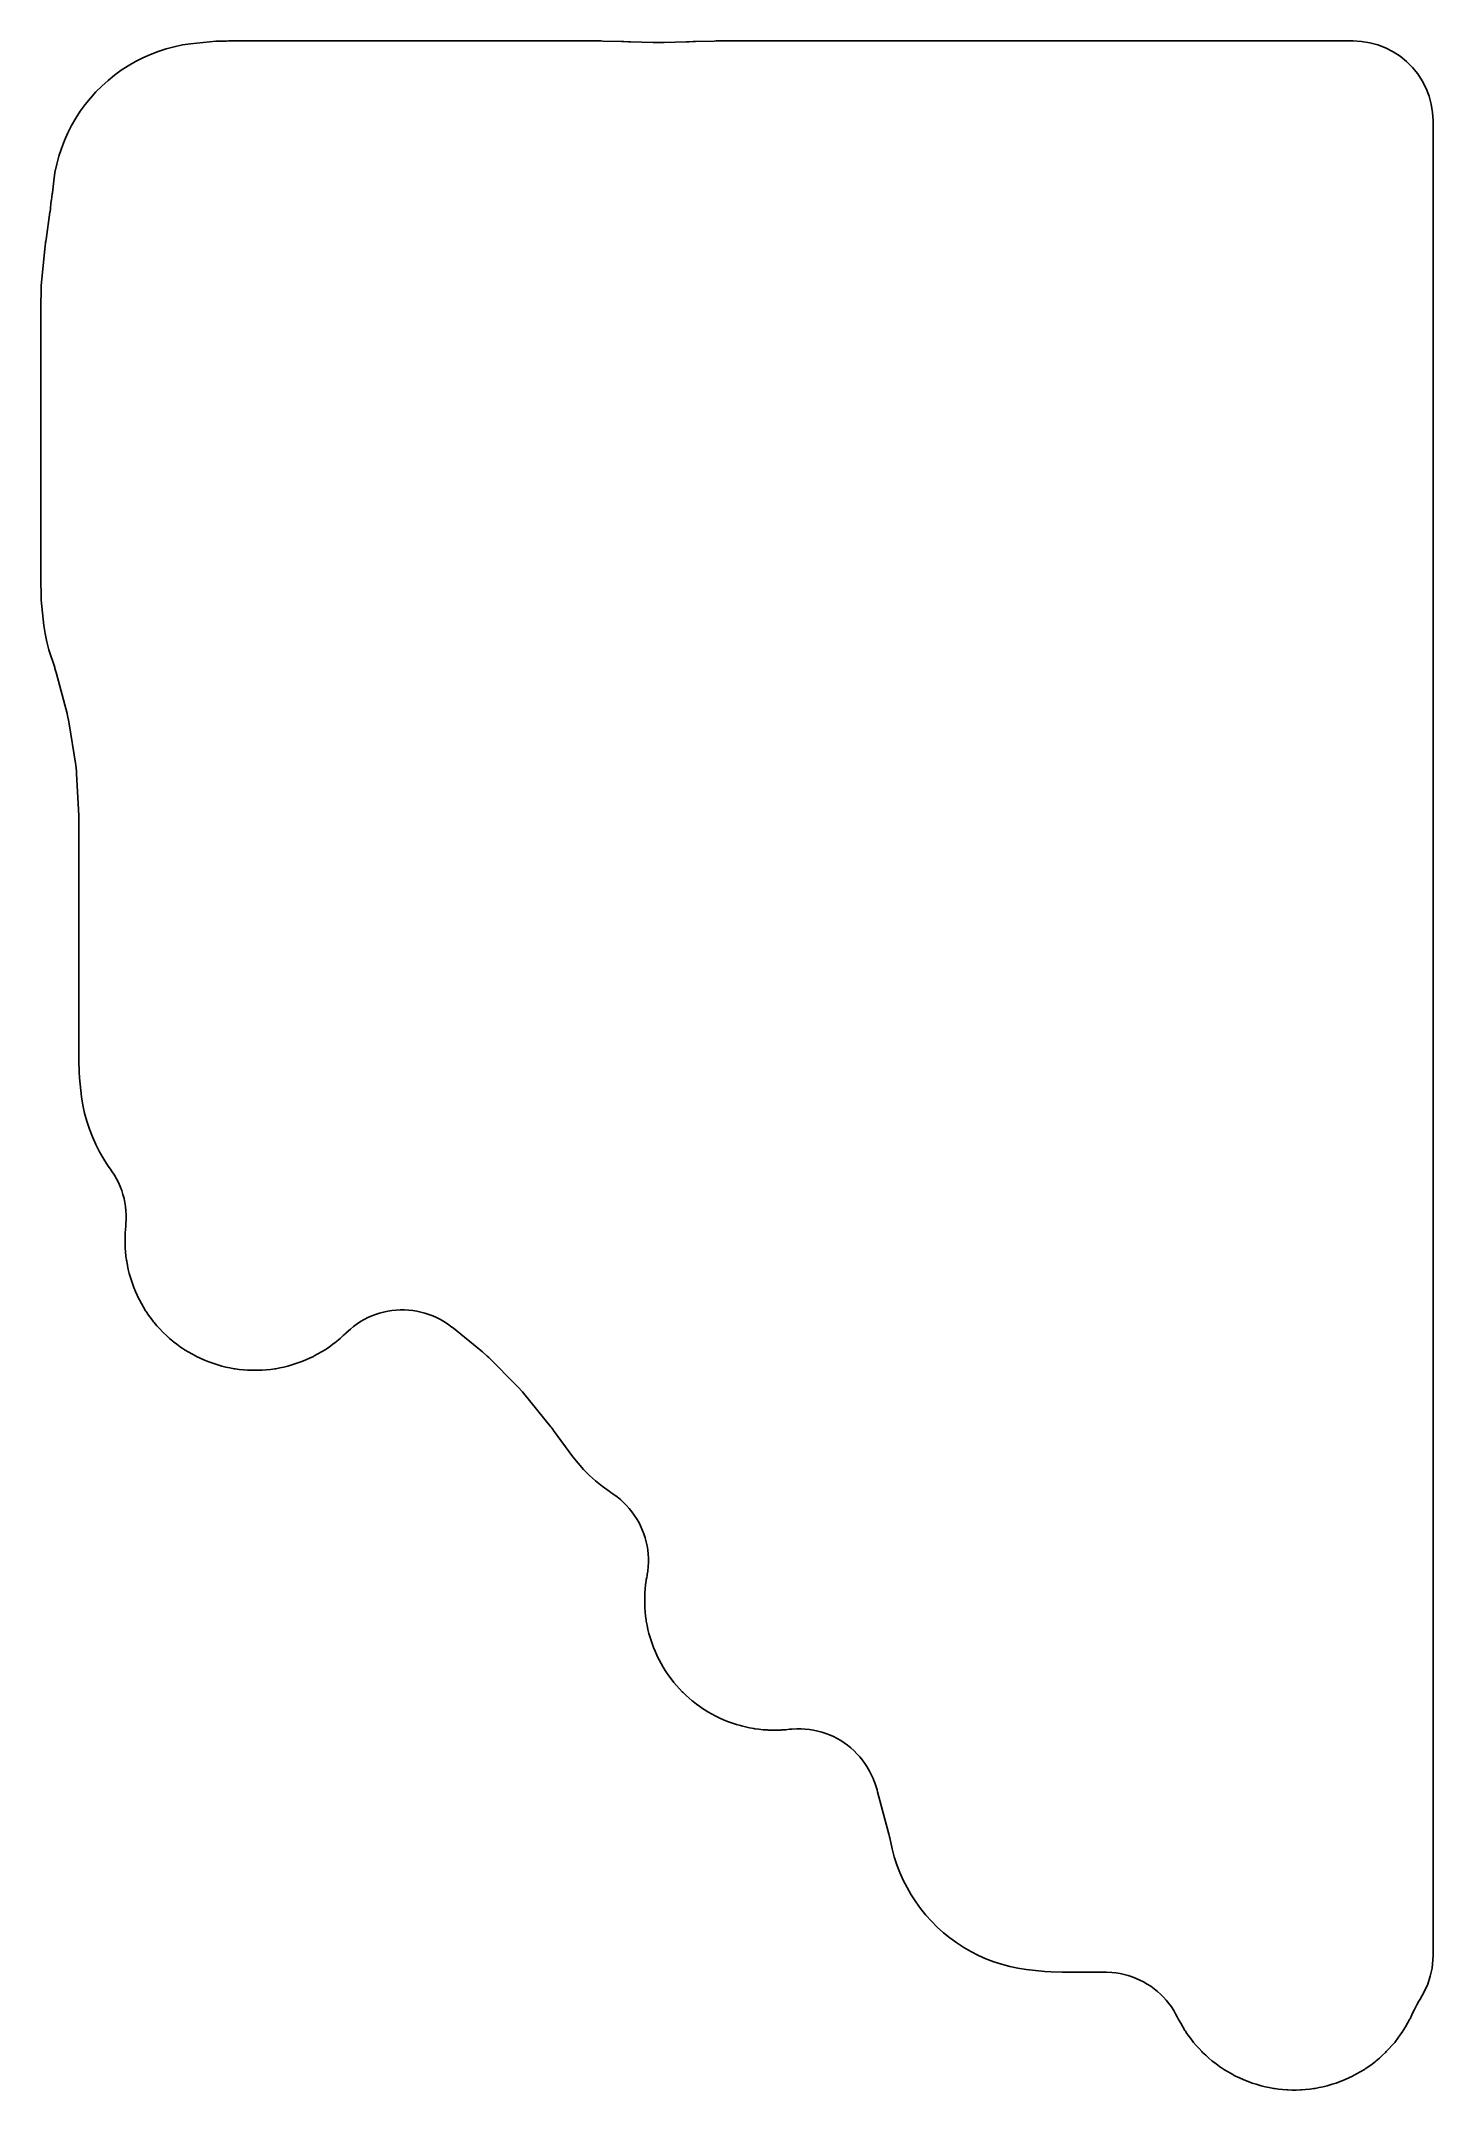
# Model space of a CAD drawing. Header units: metres. Extents: x -49.4 to -14.5, y -51.2 to 0.
import ezdxf

# ---------------------------------------------------------------- set-up
doc = ezdxf.new("R2010")
doc.units = ezdxf.units.M

msp = doc.modelspace()

# ---------------------------------------------------------------- linework, layer by layer
for p, q in [((-35.345, 0), (-44.656, 0)), ((-35.293, -0.001), (-35.345, 0)), ((-16.525, 0), (-32.456, 0)), ((-16.316, -0.011), (-16.525, 0)), ((-46.8, -0.421), (-46.986, -0.516)), ((-46.611, -0.337), (-46.8, -0.421)), ((-46.415, -0.262), (-46.611, -0.337)), ((-46.218, -0.198), (-46.415, -0.262)), ((-46.016, -0.143), (-46.218, -0.198)), ((-45.813, -0.1), (-46.016, -0.143)), ((-45.606, -0.068), (-45.813, -0.1)), ((-45.135, -0.018), (-45.606, -0.068)), ((-44.978, -0.008), (-45.135, -0.018)), ((-44.708, -0.001), (-44.978, -0.008)), ((-44.656, 0), (-44.708, -0.001)), ((-34.823, -0.013), (-35.293, -0.001)), ((-34.771, -0.015), (-34.823, -0.013)), ((-34.664, -0.021), (-34.771, -0.015)), ((-34.652, -0.021), (-34.664, -0.021)), ((-34.612, -0.023), (-34.652, -0.021)), ((-34.6, -0.023), (-34.612, -0.023)), ((-34.037, -0.038), (-34.6, -0.023)), ((-34.025, -0.038), (-34.037, -0.038)), ((-33.984, -0.039), (-34.025, -0.038)), ((-33.973, -0.039), (-33.984, -0.039)), ((-33.828, -0.039), (-33.973, -0.039)), ((-33.816, -0.039), (-33.828, -0.039)), ((-33.776, -0.038), (-33.816, -0.039)), ((-33.763, -0.038), (-33.776, -0.038)), ((-33.2, -0.023), (-33.763, -0.038)), ((-33.188, -0.023), (-33.2, -0.023)), ((-33.148, -0.021), (-33.188, -0.023)), ((-33.135, -0.021), (-33.148, -0.021)), ((-33.03, -0.015), (-33.135, -0.021)), ((-32.978, -0.013), (-33.03, -0.015)), ((-32.508, -0.001), (-32.978, -0.013)), ((-32.456, 0), (-32.508, -0.001)), ((-16.109, -0.044), (-16.316, -0.011)), ((-15.907, -0.098), (-16.109, -0.044)), ((-15.711, -0.173), (-15.907, -0.098)), ((-15.525, -0.268), (-15.711, -0.173)), ((-15.349, -0.382), (-15.525, -0.268)), ((-15.187, -0.514), (-15.349, -0.382)), ((-47.672, -0.987), (-47.826, -1.126)), ((-47.509, -0.856), (-47.672, -0.987)), ((-47.342, -0.734), (-47.509, -0.856)), ((-47.166, -0.62), (-47.342, -0.734)), ((-46.986, -0.516), (-47.166, -0.62)), ((-15.039, -0.662), (-15.187, -0.514)), ((-14.907, -0.824), (-15.039, -0.662)), ((-14.793, -1), (-14.907, -0.824)), ((-14.698, -1.187), (-14.793, -1)), ((-48.113, -1.428), (-48.244, -1.591)), ((-47.974, -1.274), (-48.113, -1.428)), ((-47.826, -1.126), (-47.974, -1.274)), ((-14.623, -1.382), (-14.698, -1.187)), ((-14.569, -1.584), (-14.623, -1.382)), ((-48.48, -1.934), (-48.584, -2.114)), ((-48.366, -1.759), (-48.48, -1.934)), ((-48.244, -1.591), (-48.366, -1.759)), ((-14.536, -1.791), (-14.569, -1.584)), ((-14.525, -2), (-14.536, -1.791)), ((-14.525, -47.884), (-14.525, -2)), ((-48.763, -2.49), (-48.838, -2.685)), ((-48.679, -2.301), (-48.763, -2.49)), ((-48.584, -2.114), (-48.679, -2.301)), ((-48.902, -2.882), (-48.956, -3.084)), ((-48.838, -2.685), (-48.902, -2.882)), ((-49.032, -3.494), (-49.064, -3.797)), ((-49, -3.288), (-49.032, -3.494)), ((-48.956, -3.084), (-49, -3.288)), ((-49.1, -4.064), (-49.113, -4.185)), ((-49.087, -3.96), (-49.1, -4.064)), ((-49.081, -3.926), (-49.087, -3.96)), ((-49.078, -3.901), (-49.081, -3.926)), ((-49.067, -3.822), (-49.078, -3.901)), ((-49.064, -3.797), (-49.067, -3.822)), ((-49.125, -4.281), (-49.224, -4.964)), ((-49.123, -4.262), (-49.125, -4.281)), ((-49.115, -4.203), (-49.123, -4.262)), ((-49.113, -4.185), (-49.115, -4.203)), ((-49.243, -5.118), (-49.332, -5.958)), ((-49.237, -5.066), (-49.243, -5.118)), ((-49.233, -5.035), (-49.237, -5.066)), ((-49.23, -5.009), (-49.233, -5.035)), ((-49.224, -4.964), (-49.23, -5.009)), ((-49.342, -6.114), (-49.349, -6.393)), ((-49.332, -5.958), (-49.342, -6.114)), ((-49.349, -6.393), (-49.35, -6.446)), ((-49.35, -6.446), (-49.35, -13.656)), ((-49.35, -13.656), (-49.349, -13.708)), ((-49.349, -13.708), (-49.342, -13.984)), ((-49.342, -13.984), (-49.332, -14.141)), ((-49.332, -14.141), (-49.282, -14.616)), ((-49.282, -14.616), (-49.249, -14.823)), ((-49.249, -14.823), (-49.206, -15.025)), ((-49.206, -15.025), (-49.152, -15.228)), ((-49.152, -15.228), (-49.007, -15.672)), ((-49.007, -15.672), (-49, -15.697)), ((-49, -15.697), (-48.977, -15.773)), ((-48.977, -15.773), (-48.97, -15.797)), ((-48.97, -15.797), (-48.696, -16.821)), ((-48.696, -16.821), (-48.684, -16.871)), ((-48.684, -16.871), (-48.651, -17.026)), ((-48.651, -17.026), (-48.642, -17.077)), ((-48.642, -17.077), (-48.486, -18.059)), ((-48.486, -18.059), (-48.479, -18.11)), ((-48.479, -18.11), (-48.463, -18.266)), ((-48.463, -18.266), (-48.459, -18.319)), ((-48.459, -18.319), (-48.403, -19.377)), ((-48.403, -19.377), (-48.402, -19.403)), ((-48.402, -19.403), (-48.4, -19.481)), ((-48.4, -19.481), (-48.4, -19.508)), ((-48.4, -19.508), (-48.4, -25.456)), ((-48.4, -25.456), (-48.399, -25.508)), ((-48.399, -25.508), (-48.392, -25.778)), ((-48.392, -25.778), (-48.382, -25.935)), ((-48.382, -25.935), (-48.332, -26.406)), ((-48.332, -26.406), (-48.3, -26.613)), ((-48.3, -26.613), (-48.257, -26.816)), ((-48.257, -26.816), (-48.202, -27.018)), ((-48.202, -27.018), (-48.138, -27.215)), ((-48.138, -27.215), (-48.063, -27.411)), ((-48.063, -27.411), (-47.979, -27.6)), ((-47.979, -27.6), (-47.884, -27.786)), ((-47.884, -27.786), (-47.78, -27.966)), ((-47.78, -27.966), (-47.666, -28.141)), ((-47.666, -28.141), (-47.612, -28.216)), ((-47.612, -28.216), (-47.582, -28.259)), ((-47.582, -28.259), (-47.511, -28.369)), ((-47.511, -28.369), (-47.459, -28.459)), ((-47.459, -28.459), (-47.411, -28.553)), ((-47.411, -28.553), (-47.369, -28.648)), ((-47.369, -28.648), (-47.331, -28.746)), ((-47.331, -28.746), (-47.299, -28.846)), ((-47.299, -28.846), (-47.272, -28.947)), ((-47.272, -28.947), (-47.25, -29.049)), ((-47.25, -29.049), (-47.234, -29.152)), ((-47.234, -29.152), (-47.223, -29.256)), ((-47.235, -29.713), (-47.243, -29.817)), ((-47.228, -29.648), (-47.235, -29.713)), ((-47.224, -29.596), (-47.228, -29.648)), ((-47.217, -29.465), (-47.224, -29.596)), ((-47.223, -29.256), (-47.217, -29.36)), ((-47.217, -29.36), (-47.217, -29.465)), ((-47.245, -29.843), (-47.247, -29.948)), ((-47.247, -29.948), (-47.247, -30.052)), ((-47.247, -30.052), (-47.245, -30.158)), ((-47.243, -29.817), (-47.245, -29.843)), ((-47.245, -30.158), (-47.243, -30.184)), ((-47.243, -30.184), (-47.235, -30.288)), ((-47.235, -30.288), (-47.224, -30.391)), ((-47.224, -30.391), (-47.21, -30.494)), ((-47.21, -30.494), (-47.206, -30.521)), ((-47.206, -30.521), (-47.187, -30.624)), ((-47.187, -30.624), (-47.165, -30.726)), ((-47.165, -30.726), (-47.141, -30.828)), ((-47.141, -30.828), (-47.134, -30.853)), ((-47.134, -30.853), (-47.105, -30.953)), ((-47.105, -30.953), (-47.072, -31.052)), ((-47.072, -31.052), (-47.037, -31.152)), ((-47.037, -31.152), (-47.028, -31.177)), ((-47.028, -31.177), (-46.988, -31.273)), ((-46.988, -31.273), (-46.945, -31.369)), ((-46.945, -31.369), (-46.9, -31.463)), ((-46.9, -31.463), (-46.888, -31.486)), ((-46.888, -31.486), (-46.838, -31.578)), ((-46.838, -31.578), (-46.786, -31.669)), ((-46.786, -31.669), (-46.731, -31.759)), ((-46.731, -31.759), (-46.717, -31.78)), ((-40.778, -31.791), (-40.676, -31.769)), ((-40.676, -31.769), (-40.572, -31.753)), ((-40.572, -31.753), (-40.468, -31.742)), ((-40.468, -31.742), (-40.364, -31.737)), ((-40.364, -31.737), (-40.259, -31.737)), ((-40.259, -31.737), (-40.155, -31.742)), ((-40.155, -31.742), (-40.051, -31.753)), ((-40.051, -31.753), (-39.948, -31.769)), ((-39.948, -31.769), (-39.845, -31.791)), ((-46.717, -31.78), (-46.658, -31.866)), ((-46.658, -31.866), (-46.596, -31.951)), ((-46.596, -31.951), (-46.532, -32.034)), ((-46.532, -32.034), (-46.516, -32.055)), ((-46.516, -32.055), (-46.448, -32.134)), ((-46.448, -32.134), (-46.378, -32.212)), ((-46.378, -32.212), (-46.306, -32.288)), ((-41.712, -32.307), (-41.609, -32.215)), ((-41.609, -32.215), (-41.528, -32.149)), ((-41.528, -32.149), (-41.443, -32.087)), ((-41.443, -32.087), (-41.355, -32.03)), ((-41.355, -32.03), (-41.265, -31.978)), ((-41.265, -31.978), (-41.172, -31.93)), ((-41.172, -31.93), (-41.076, -31.888)), ((-41.076, -31.888), (-40.979, -31.851)), ((-40.979, -31.851), (-40.879, -31.818)), ((-40.879, -31.818), (-40.778, -31.791)), ((-39.845, -31.791), (-39.744, -31.818)), ((-39.744, -31.818), (-39.645, -31.851)), ((-39.645, -31.851), (-39.547, -31.888)), ((-39.547, -31.888), (-39.452, -31.93)), ((-39.452, -31.93), (-39.358, -31.978)), ((-39.358, -31.978), (-39.268, -32.03)), ((-39.268, -32.03), (-39.18, -32.087)), ((-39.18, -32.087), (-39.074, -32.164)), ((-39.074, -32.164), (-39.033, -32.196)), ((-39.033, -32.196), (-38.342, -32.755)), ((-46.306, -32.288), (-46.288, -32.306)), ((-46.288, -32.306), (-46.212, -32.378)), ((-46.212, -32.378), (-46.134, -32.448)), ((-46.134, -32.448), (-46.055, -32.516)), ((-46.055, -32.516), (-46.034, -32.532)), ((-46.034, -32.532), (-45.951, -32.596)), ((-45.951, -32.596), (-45.867, -32.658)), ((-45.867, -32.658), (-45.832, -32.682)), ((-45.832, -32.682), (-45.779, -32.718)), ((-45.779, -32.718), (-45.758, -32.732)), ((-45.758, -32.732), (-45.669, -32.786)), ((-45.669, -32.786), (-45.578, -32.838)), ((-42.422, -32.838), (-42.331, -32.786)), ((-42.331, -32.786), (-42.241, -32.731)), ((-42.241, -32.731), (-42.219, -32.716)), ((-42.219, -32.716), (-42.133, -32.658)), ((-42.133, -32.658), (-42.049, -32.597)), ((-42.049, -32.597), (-41.966, -32.533)), ((-41.966, -32.533), (-41.946, -32.516)), ((-41.946, -32.516), (-41.866, -32.448)), ((-41.866, -32.448), (-41.788, -32.378)), ((-41.788, -32.378), (-41.75, -32.343)), ((-41.75, -32.343), (-41.738, -32.331)), ((-41.738, -32.331), (-41.731, -32.325)), ((-41.731, -32.325), (-41.719, -32.314)), ((-41.719, -32.314), (-41.714, -32.309)), ((-41.714, -32.309), (-41.712, -32.307)), ((-41.712, -32.307), (-41.712, -32.307)), ((-38.342, -32.755), (-38.303, -32.789)), ((-38.303, -32.789), (-38.186, -32.894)), ((-45.578, -32.838), (-45.486, -32.889)), ((-45.486, -32.889), (-45.463, -32.9)), ((-45.463, -32.9), (-45.369, -32.945)), ((-45.369, -32.945), (-45.273, -32.988)), ((-45.273, -32.988), (-45.176, -33.028)), ((-45.176, -33.028), (-45.152, -33.037)), ((-45.152, -33.037), (-45.052, -33.072)), ((-45.052, -33.072), (-44.953, -33.105)), ((-44.953, -33.105), (-44.853, -33.134)), ((-44.853, -33.134), (-44.828, -33.141)), ((-44.828, -33.141), (-44.726, -33.166)), ((-44.726, -33.166), (-44.624, -33.187)), ((-44.624, -33.187), (-44.52, -33.206)), ((-44.52, -33.206), (-44.494, -33.211)), ((-44.494, -33.211), (-44.391, -33.224)), ((-44.391, -33.224), (-44.287, -33.235)), ((-44.287, -33.235), (-44.184, -33.243)), ((-44.184, -33.243), (-44.158, -33.245)), ((-44.158, -33.245), (-44.053, -33.247)), ((-44.053, -33.247), (-43.948, -33.247)), ((-43.948, -33.247), (-43.842, -33.245)), ((-43.842, -33.245), (-43.816, -33.243)), ((-43.816, -33.243), (-43.713, -33.235)), ((-43.713, -33.235), (-43.608, -33.224)), ((-43.608, -33.224), (-43.503, -33.21)), ((-43.503, -33.21), (-43.477, -33.206)), ((-43.477, -33.206), (-43.376, -33.187)), ((-43.376, -33.187), (-43.274, -33.166)), ((-43.274, -33.166), (-43.172, -33.141)), ((-43.172, -33.141), (-43.147, -33.134)), ((-43.147, -33.134), (-43.047, -33.105)), ((-43.047, -33.105), (-42.947, -33.072)), ((-42.947, -33.072), (-42.847, -33.037)), ((-42.847, -33.037), (-42.822, -33.027)), ((-42.822, -33.027), (-42.727, -32.988)), ((-42.727, -32.988), (-42.631, -32.945)), ((-42.631, -32.945), (-42.536, -32.9)), ((-42.536, -32.9), (-42.513, -32.888)), ((-42.513, -32.888), (-42.422, -32.838)), ((-38.186, -32.894), (-38.148, -32.93)), ((-38.148, -32.93), (-37.445, -33.633)), ((-37.445, -33.633), (-37.409, -33.671)), ((-37.409, -33.671), (-37.304, -33.788)), ((-37.304, -33.788), (-37.27, -33.827)), ((-37.27, -33.827), (-36.604, -34.65)), ((-36.604, -34.65), (-36.587, -34.671)), ((-36.587, -34.671), (-36.539, -34.733)), ((-36.539, -34.733), (-36.524, -34.754)), ((-36.524, -34.754), (-36.047, -35.41)), ((-36.047, -35.41), (-35.915, -35.573)), ((-35.915, -35.573), (-35.777, -35.727)), ((-35.777, -35.727), (-35.629, -35.875)), ((-35.629, -35.875), (-35.474, -36.014)), ((-35.474, -36.014), (-35.312, -36.145)), ((-35.312, -36.145), (-35.139, -36.27)), ((-35.139, -36.27), (-35.097, -36.301)), ((-35.097, -36.301), (-35.041, -36.339)), ((-35.041, -36.339), (-34.936, -36.415)), ((-34.936, -36.415), (-34.855, -36.481)), ((-34.855, -36.481), (-34.777, -36.551)), ((-34.777, -36.551), (-34.703, -36.625)), ((-34.703, -36.625), (-34.633, -36.703)), ((-34.633, -36.703), (-34.567, -36.784)), ((-34.567, -36.784), (-34.506, -36.869)), ((-34.506, -36.869), (-34.449, -36.957)), ((-34.449, -36.957), (-34.396, -37.047)), ((-34.396, -37.047), (-34.349, -37.14)), ((-34.349, -37.14), (-34.306, -37.236)), ((-34.306, -37.236), (-34.269, -37.333)), ((-34.269, -37.333), (-34.236, -37.433)), ((-34.236, -37.433), (-34.209, -37.534)), ((-34.209, -37.534), (-34.188, -37.636)), ((-34.188, -37.636), (-34.171, -37.74)), ((-34.171, -37.74), (-34.16, -37.844)), ((-34.16, -37.844), (-34.155, -37.948)), ((-34.197, -38.428), (-34.206, -38.478)), ((-34.189, -38.383), (-34.197, -38.428)), ((-34.187, -38.367), (-34.189, -38.383)), ((-34.184, -38.352), (-34.187, -38.367)), ((-34.172, -38.274), (-34.184, -38.352)), ((-34.16, -38.157), (-34.172, -38.274)), ((-34.155, -38.053), (-34.16, -38.157)), ((-34.155, -37.948), (-34.155, -38.053)), ((-34.245, -38.843), (-34.247, -38.948)), ((-34.247, -38.948), (-34.247, -39.052)), ((-34.243, -38.817), (-34.245, -38.843)), ((-34.235, -38.713), (-34.243, -38.817)), ((-34.224, -38.609), (-34.235, -38.713)), ((-34.21, -38.504), (-34.224, -38.609)), ((-34.206, -38.478), (-34.21, -38.504)), ((-34.247, -39.052), (-34.245, -39.158)), ((-34.245, -39.158), (-34.243, -39.184)), ((-34.243, -39.184), (-34.235, -39.288)), ((-34.235, -39.288), (-34.224, -39.391)), ((-34.224, -39.391), (-34.21, -39.494)), ((-34.21, -39.494), (-34.206, -39.521)), ((-34.206, -39.521), (-34.187, -39.624)), ((-34.187, -39.624), (-34.165, -39.726)), ((-34.165, -39.726), (-34.141, -39.828)), ((-34.141, -39.828), (-34.134, -39.853)), ((-34.134, -39.853), (-34.105, -39.953)), ((-34.105, -39.953), (-34.072, -40.052)), ((-34.072, -40.052), (-34.037, -40.153)), ((-34.037, -40.153), (-34.028, -40.177)), ((-34.028, -40.177), (-33.988, -40.273)), ((-33.988, -40.273), (-33.945, -40.369)), ((-33.945, -40.369), (-33.9, -40.464)), ((-33.9, -40.464), (-33.888, -40.486)), ((-33.888, -40.486), (-33.838, -40.578)), ((-33.838, -40.578), (-33.786, -40.669)), ((-33.786, -40.669), (-33.731, -40.758)), ((-33.731, -40.758), (-33.718, -40.779)), ((-33.718, -40.779), (-33.681, -40.834)), ((-33.681, -40.834), (-33.657, -40.867)), ((-33.657, -40.867), (-33.596, -40.951)), ((-33.596, -40.951), (-33.532, -41.034)), ((-33.532, -41.034), (-33.516, -41.055)), ((-33.516, -41.055), (-33.448, -41.134)), ((-33.448, -41.134), (-33.378, -41.212)), ((-33.378, -41.212), (-33.306, -41.288)), ((-33.306, -41.288), (-33.288, -41.306)), ((-33.288, -41.306), (-33.212, -41.378)), ((-33.212, -41.378), (-33.134, -41.448)), ((-33.134, -41.448), (-33.055, -41.516)), ((-33.055, -41.516), (-33.034, -41.532)), ((-33.034, -41.532), (-32.951, -41.596)), ((-32.951, -41.596), (-32.867, -41.658)), ((-32.867, -41.658), (-32.832, -41.682)), ((-32.832, -41.682), (-32.779, -41.718)), ((-32.779, -41.718), (-32.758, -41.732)), ((-32.758, -41.732), (-32.669, -41.786)), ((-32.669, -41.786), (-32.578, -41.838)), ((-32.578, -41.838), (-32.486, -41.889)), ((-32.486, -41.889), (-32.463, -41.9)), ((-32.463, -41.9), (-32.369, -41.945)), ((-32.369, -41.945), (-32.273, -41.988)), ((-32.273, -41.988), (-32.176, -42.028)), ((-32.176, -42.028), (-32.152, -42.037)), ((-32.152, -42.037), (-32.052, -42.072)), ((-32.052, -42.072), (-31.953, -42.105)), ((-31.953, -42.105), (-31.853, -42.134)), ((-31.853, -42.134), (-31.828, -42.141)), ((-31.828, -42.141), (-31.726, -42.166)), ((-31.726, -42.166), (-31.624, -42.187)), ((-31.624, -42.187), (-31.52, -42.206)), ((-31.52, -42.206), (-31.494, -42.211)), ((-31.494, -42.211), (-31.391, -42.224)), ((-31.391, -42.224), (-31.287, -42.235)), ((-31.287, -42.235), (-31.184, -42.243)), ((-31.184, -42.243), (-31.158, -42.245)), ((-31.158, -42.245), (-31.053, -42.247)), ((-31.053, -42.247), (-30.948, -42.247)), ((-30.948, -42.247), (-30.843, -42.245)), ((-30.843, -42.245), (-30.818, -42.243)), ((-30.818, -42.243), (-30.712, -42.235)), ((-30.712, -42.235), (-30.621, -42.225)), ((-30.621, -42.225), (-30.568, -42.221)), ((-30.568, -42.221), (-30.438, -42.214)), ((-30.438, -42.214), (-30.333, -42.214)), ((-30.333, -42.214), (-30.229, -42.22)), ((-30.229, -42.22), (-30.125, -42.231)), ((-30.125, -42.231), (-30.021, -42.247)), ((-30.021, -42.247), (-29.919, -42.269)), ((-29.919, -42.269), (-29.818, -42.296)), ((-29.818, -42.296), (-29.719, -42.328)), ((-29.719, -42.328), (-29.621, -42.366)), ((-29.621, -42.366), (-29.525, -42.408)), ((-29.525, -42.408), (-29.432, -42.456)), ((-29.432, -42.456), (-29.342, -42.508)), ((-29.342, -42.508), (-29.254, -42.565)), ((-29.254, -42.565), (-29.169, -42.626)), ((-29.169, -42.626), (-29.088, -42.692)), ((-29.088, -42.692), (-29.01, -42.762)), ((-29.01, -42.762), (-28.936, -42.836)), ((-28.936, -42.836), (-28.866, -42.914)), ((-28.866, -42.914), (-28.8, -42.995)), ((-28.8, -42.995), (-28.739, -43.08)), ((-28.739, -43.08), (-28.689, -43.157)), ((-28.689, -43.157), (-28.625, -43.27)), ((-28.625, -43.27), (-28.535, -43.459)), ((-28.535, -43.459), (-28.504, -43.531)), ((-28.504, -43.531), (-28.501, -43.541)), ((-28.501, -43.541), (-28.483, -43.59)), ((-28.483, -43.59), (-28.435, -43.739)), ((-28.435, -43.739), (-28.42, -43.789)), ((-28.42, -43.789), (-28.146, -44.813)), ((-28.146, -44.813), (-28.139, -44.839)), ((-28.139, -44.839), (-28.121, -44.916)), ((-28.121, -44.916), (-28.115, -44.941)), ((-28.115, -44.941), (-28.057, -45.215)), ((-28.057, -45.215), (-28.002, -45.418)), ((-28.002, -45.418), (-27.938, -45.615)), ((-27.938, -45.615), (-27.863, -45.81)), ((-27.863, -45.81), (-27.779, -46)), ((-27.779, -46), (-27.684, -46.186)), ((-27.684, -46.186), (-27.58, -46.366)), ((-27.58, -46.366), (-27.466, -46.541)), ((-27.466, -46.541), (-27.344, -46.709)), ((-27.344, -46.709), (-27.213, -46.872)), ((-27.213, -46.872), (-27.074, -47.026)), ((-27.074, -47.026), (-26.926, -47.174)), ((-26.926, -47.174), (-26.772, -47.313)), ((-26.772, -47.313), (-26.609, -47.444)), ((-26.609, -47.444), (-26.441, -47.566)), ((-26.441, -47.566), (-26.266, -47.68)), ((-26.266, -47.68), (-26.086, -47.784)), ((-26.086, -47.784), (-25.899, -47.879)), ((-25.899, -47.879), (-25.71, -47.963)), ((-25.71, -47.963), (-25.515, -48.038)), ((-25.515, -48.038), (-25.317, -48.102)), ((-25.317, -48.102), (-25.115, -48.157)), ((-25.115, -48.157), (-24.912, -48.2)), ((-14.55, -48.197), (-14.528, -47.989)), ((-14.528, -47.989), (-14.525, -47.884)), ((-24.912, -48.2), (-24.706, -48.233)), ((-24.706, -48.233), (-24.235, -48.282)), ((-24.235, -48.282), (-24.078, -48.292)), ((-24.078, -48.292), (-23.807, -48.299)), ((-23.807, -48.299), (-23.755, -48.3)), ((-23.755, -48.3), (-22.744, -48.3)), ((-22.744, -48.3), (-22.691, -48.301)), ((-22.691, -48.301), (-22.561, -48.308)), ((-22.561, -48.308), (-22.457, -48.319)), ((-22.457, -48.319), (-22.354, -48.336)), ((-22.354, -48.336), (-22.251, -48.357)), ((-22.251, -48.357), (-22.15, -48.384)), ((-22.15, -48.384), (-22.051, -48.417)), ((-22.051, -48.417), (-21.953, -48.454)), ((-21.953, -48.454), (-21.858, -48.497)), ((-21.858, -48.497), (-21.764, -48.544)), ((-21.764, -48.544), (-21.674, -48.596)), ((-21.674, -48.596), (-21.586, -48.653)), ((-21.586, -48.653), (-21.501, -48.715)), ((-14.743, -48.792), (-14.658, -48.601)), ((-14.658, -48.601), (-14.593, -48.402)), ((-14.593, -48.402), (-14.55, -48.197)), ((-21.501, -48.715), (-21.42, -48.781)), ((-21.42, -48.781), (-21.342, -48.851)), ((-21.342, -48.851), (-21.268, -48.925)), ((-21.268, -48.925), (-21.198, -49.002)), ((-21.198, -49.002), (-21.133, -49.084)), ((-21.133, -49.084), (-21.071, -49.169)), ((-21.071, -49.169), (-21.01, -49.262)), ((-14.992, -49.23), (-14.932, -49.114)), ((-14.932, -49.114), (-14.88, -49.023)), ((-14.88, -49.023), (-14.848, -48.973)), ((-14.848, -48.973), (-14.743, -48.792)), ((-21.01, -49.262), (-20.964, -49.34)), ((-20.964, -49.34), (-20.924, -49.416)), ((-20.924, -49.416), (-20.924, -49.416)), ((-20.924, -49.416), (-20.921, -49.423)), ((-20.921, -49.423), (-20.921, -49.423)), ((-20.921, -49.423), (-20.917, -49.431)), ((-20.917, -49.431), (-20.914, -49.436)), ((-20.914, -49.436), (-20.889, -49.486)), ((-20.889, -49.486), (-20.838, -49.579)), ((-20.838, -49.579), (-20.786, -49.669)), ((-20.786, -49.669), (-20.731, -49.758)), ((-15.269, -49.758), (-15.214, -49.669)), ((-15.214, -49.669), (-15.162, -49.578)), ((-15.162, -49.578), (-15.112, -49.486)), ((-15.112, -49.486), (-15.1, -49.463)), ((-15.1, -49.463), (-15.055, -49.368)), ((-15.055, -49.368), (-15.014, -49.278)), ((-15.014, -49.278), (-14.992, -49.23)), ((-20.731, -49.758), (-20.718, -49.779)), ((-20.718, -49.779), (-20.681, -49.834)), ((-20.681, -49.834), (-20.657, -49.867)), ((-20.657, -49.867), (-20.596, -49.951)), ((-20.596, -49.951), (-20.532, -50.034)), ((-20.532, -50.034), (-20.516, -50.055)), ((-20.516, -50.055), (-20.448, -50.134)), ((-20.448, -50.134), (-20.378, -50.212)), ((-20.378, -50.212), (-20.306, -50.288)), ((-15.694, -50.288), (-15.622, -50.212)), ((-15.622, -50.212), (-15.552, -50.134)), ((-15.552, -50.134), (-15.484, -50.055)), ((-15.484, -50.055), (-15.467, -50.034)), ((-15.467, -50.034), (-15.404, -49.951)), ((-15.404, -49.951), (-15.343, -49.867)), ((-15.343, -49.867), (-15.319, -49.834)), ((-15.319, -49.834), (-15.282, -49.779)), ((-15.282, -49.779), (-15.269, -49.758)), ((-20.306, -50.288), (-20.288, -50.306)), ((-20.288, -50.306), (-20.212, -50.378)), ((-20.212, -50.378), (-20.134, -50.448)), ((-20.134, -50.448), (-20.055, -50.516)), ((-20.055, -50.516), (-20.034, -50.532)), ((-20.034, -50.532), (-19.951, -50.596)), ((-19.951, -50.596), (-19.867, -50.658)), ((-19.867, -50.658), (-19.832, -50.682)), ((-19.832, -50.682), (-19.779, -50.718)), ((-19.779, -50.718), (-19.758, -50.732)), ((-19.758, -50.732), (-19.669, -50.786)), ((-16.331, -50.786), (-16.241, -50.731)), ((-16.241, -50.731), (-16.219, -50.716)), ((-16.219, -50.716), (-16.134, -50.658)), ((-16.134, -50.658), (-16.049, -50.597)), ((-16.049, -50.597), (-15.966, -50.533)), ((-15.966, -50.533), (-15.945, -50.516)), ((-15.945, -50.516), (-15.866, -50.448)), ((-15.866, -50.448), (-15.788, -50.378)), ((-15.788, -50.378), (-15.712, -50.306)), ((-15.712, -50.306), (-15.694, -50.288)), ((-19.669, -50.786), (-19.578, -50.838)), ((-19.578, -50.838), (-19.486, -50.889)), ((-19.486, -50.889), (-19.463, -50.9)), ((-19.463, -50.9), (-19.369, -50.945)), ((-19.369, -50.945), (-19.273, -50.988)), ((-19.273, -50.988), (-19.177, -51.028)), ((-19.177, -51.028), (-19.152, -51.037)), ((-19.152, -51.037), (-19.052, -51.072)), ((-19.052, -51.072), (-18.953, -51.105)), ((-18.953, -51.105), (-18.853, -51.134)), ((-18.853, -51.134), (-18.828, -51.141)), ((-18.828, -51.141), (-18.726, -51.166)), ((-18.726, -51.166), (-18.624, -51.187)), ((-18.624, -51.187), (-18.52, -51.206)), ((-18.52, -51.206), (-18.494, -51.211)), ((-18.494, -51.211), (-18.391, -51.224)), ((-18.391, -51.224), (-18.287, -51.235)), ((-18.287, -51.235), (-18.184, -51.243)), ((-18.184, -51.243), (-18.158, -51.245)), ((-18.158, -51.245), (-18.053, -51.247)), ((-18.053, -51.247), (-17.948, -51.247)), ((-17.948, -51.247), (-17.842, -51.245)), ((-17.842, -51.245), (-17.817, -51.243)), ((-17.817, -51.243), (-17.713, -51.235)), ((-17.713, -51.235), (-17.608, -51.224)), ((-17.608, -51.224), (-17.503, -51.21)), ((-17.503, -51.21), (-17.477, -51.206)), ((-17.477, -51.206), (-17.376, -51.187)), ((-17.376, -51.187), (-17.274, -51.166)), ((-17.274, -51.166), (-17.172, -51.141)), ((-17.172, -51.141), (-17.147, -51.134)), ((-17.147, -51.134), (-17.047, -51.105)), ((-17.047, -51.105), (-16.947, -51.072)), ((-16.947, -51.072), (-16.847, -51.037)), ((-16.847, -51.037), (-16.822, -51.027)), ((-16.822, -51.027), (-16.727, -50.988)), ((-16.727, -50.988), (-16.631, -50.945)), ((-16.631, -50.945), (-16.536, -50.9)), ((-16.536, -50.9), (-16.513, -50.888)), ((-16.513, -50.888), (-16.422, -50.838)), ((-16.422, -50.838), (-16.331, -50.786))]:
    msp.add_line(p, q)

doc.saveas('drawing.dxf')
